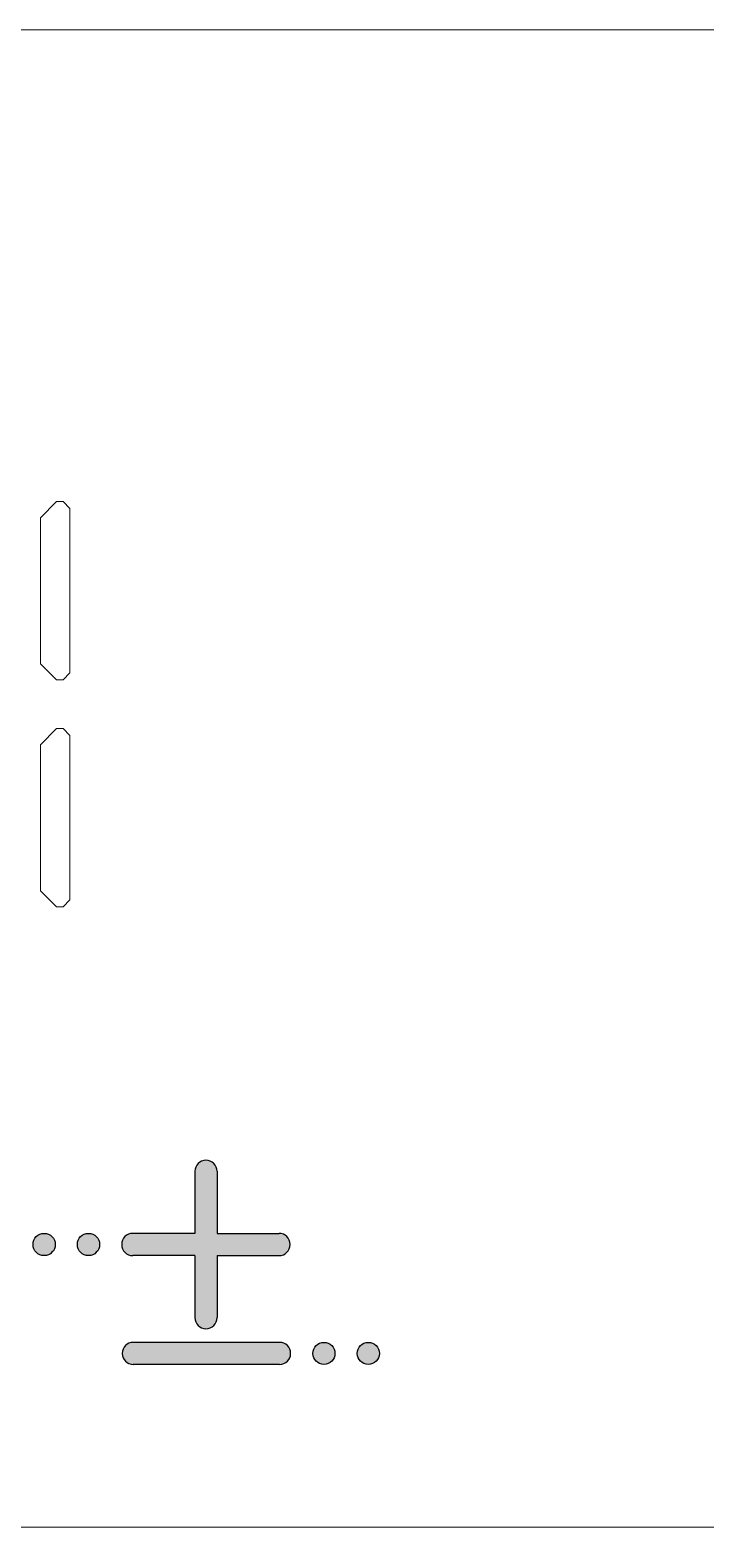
# Model space of a CAD drawing. Header units: inches. Extents: x -244 to 524, y 600 to 1121.
# Drawn here: x -192.53 to -170.61, y 1061.02 to 1109.61 of the extents above; entities that cross this region are included whole.
import ezdxf

# ---------------------------------------------------------------- set-up
doc = ezdxf.new("R2010")
doc.units = ezdxf.units.IN
doc.layers.add('1', color=7, linetype='Continuous', true_color=0xffffff)

# ---------------------------------------------------------------- blocks, each defined once
blk = doc.blocks.new('减')
h = blk.add_hatch(color=253)
h.paths.add_polyline_path([(0.649, -0.25, 1), (0.649, 0.25), (-2.649, 0.25, 1), (-2.649, -0.25)])
h.paths.add_polyline_path([(1.899, 0, 1), (1.399, 0, 1)])
h.paths.add_polyline_path([(2.899, 0, 1), (2.399, 0, 1)])
at = {"color": 253}
for p, q in [((0.649, 0.25), (-2.649, 0.25)), ((0.649, -0.25), (-2.649, -0.25))]:
    blk.add_line(p, q, dxfattribs=at)
for centre in [(1.649, 0), (2.649, 0)]:
    blk.add_circle(centre, 0.25, dxfattribs=at)
for centre, start, end in [((-2.649, 0), 90, 270), ((0.649, 0), 270, 90)]:
    blk.add_arc(centre, 0.25, start, end, dxfattribs=at)
blk = doc.blocks.new('加')
h = blk.add_hatch(color=253)
h.paths.add_polyline_path([(1.25, 0.25), (1.25, 1.649, 1), (0.75, 1.649), (0.75, 0.25), (-0.649, 0.25, 1), (-0.649, -0.25), (0.75, -0.25), (0.75, -1.649, 1), (1.25, -1.649), (1.25, -0.25), (2.649, -0.25, 1), (2.649, 0.25)])
h.paths.add_polyline_path([(-1.899, 0, 1), (-1.399, 0, 1)])
h.paths.add_polyline_path([(-2.899, 0, 1), (-2.399, 0, 1)])
at = {"color": 253}
for p, q in [((0.75, 1.649), (0.75, 0.25)), ((1.25, 1.649), (1.25, 0.25)), ((0.75, 0.25), (-0.649, 0.25)), ((1.25, 0.25), (2.649, 0.25)), ((0.75, -0.25), (-0.649, -0.25)), ((0.75, -0.25), (0.75, -1.649)), ((1.25, -0.25), (2.649, -0.25)), ((1.25, -0.25), (1.25, -1.649))]:
    blk.add_line(p, q, dxfattribs=at)
for centre in [(-2.649, 0), (-1.649, 0)]:
    blk.add_circle(centre, 0.25, dxfattribs=at)
for centre, start, end in [((1, 1.649), 0, 180), ((-0.649, 0), 90, 270), ((2.649, 0), 270, 90), ((1, -1.649), 180, 0)]:
    blk.add_arc(centre, 0.25, start, end, dxfattribs=at)

msp = doc.modelspace()

# ---------------------------------------------------------------- linework, layer by layer
at = {"layer": '1', "color": 7, "linetype": 'Continuous', "lineweight": 18}
for p, q in [((-137.837, 1109.608), (-224.518, 1109.608)), ((-192.19, 1093.776), (-191.669, 1094.298)), ((-191.455, 1094.298), (-191.669, 1094.298)), ((-191.455, 1094.298), (-191.234, 1094.076)), ((-192.19, 1093.776), (-192.19, 1089.038)), ((-191.234, 1088.738), (-191.234, 1094.076)), ((-191.669, 1088.516), (-192.19, 1089.038)), ((-191.669, 1088.516), (-191.455, 1088.516)), ((-191.234, 1088.738), (-191.455, 1088.516)), ((-192.19, 1086.41), (-191.669, 1086.932)), ((-191.455, 1086.932), (-191.669, 1086.932)), ((-191.455, 1086.932), (-191.234, 1086.71)), ((-191.234, 1081.372), (-191.234, 1086.71)), ((-192.19, 1086.41), (-192.19, 1081.672)), ((-191.669, 1081.15), (-192.19, 1081.672)), ((-191.669, 1081.15), (-191.455, 1081.15)), ((-191.234, 1081.372), (-191.455, 1081.15)), ((-218.227, 1061.018), (-137.837, 1061.018))]:
    msp.add_line(p, q, dxfattribs=at)

# ---------------------------------------------------------------- block references
at = {"color": 253, "xscale": 1.44, "yscale": 1.44, "zscale": 1.44}
for name, p in [('加', (-188.254, 1070.189)), ('减', (-185.359, 1066.653))]:
    msp.add_blockref(name, p, dxfattribs=at)

doc.saveas('drawing.dxf')
